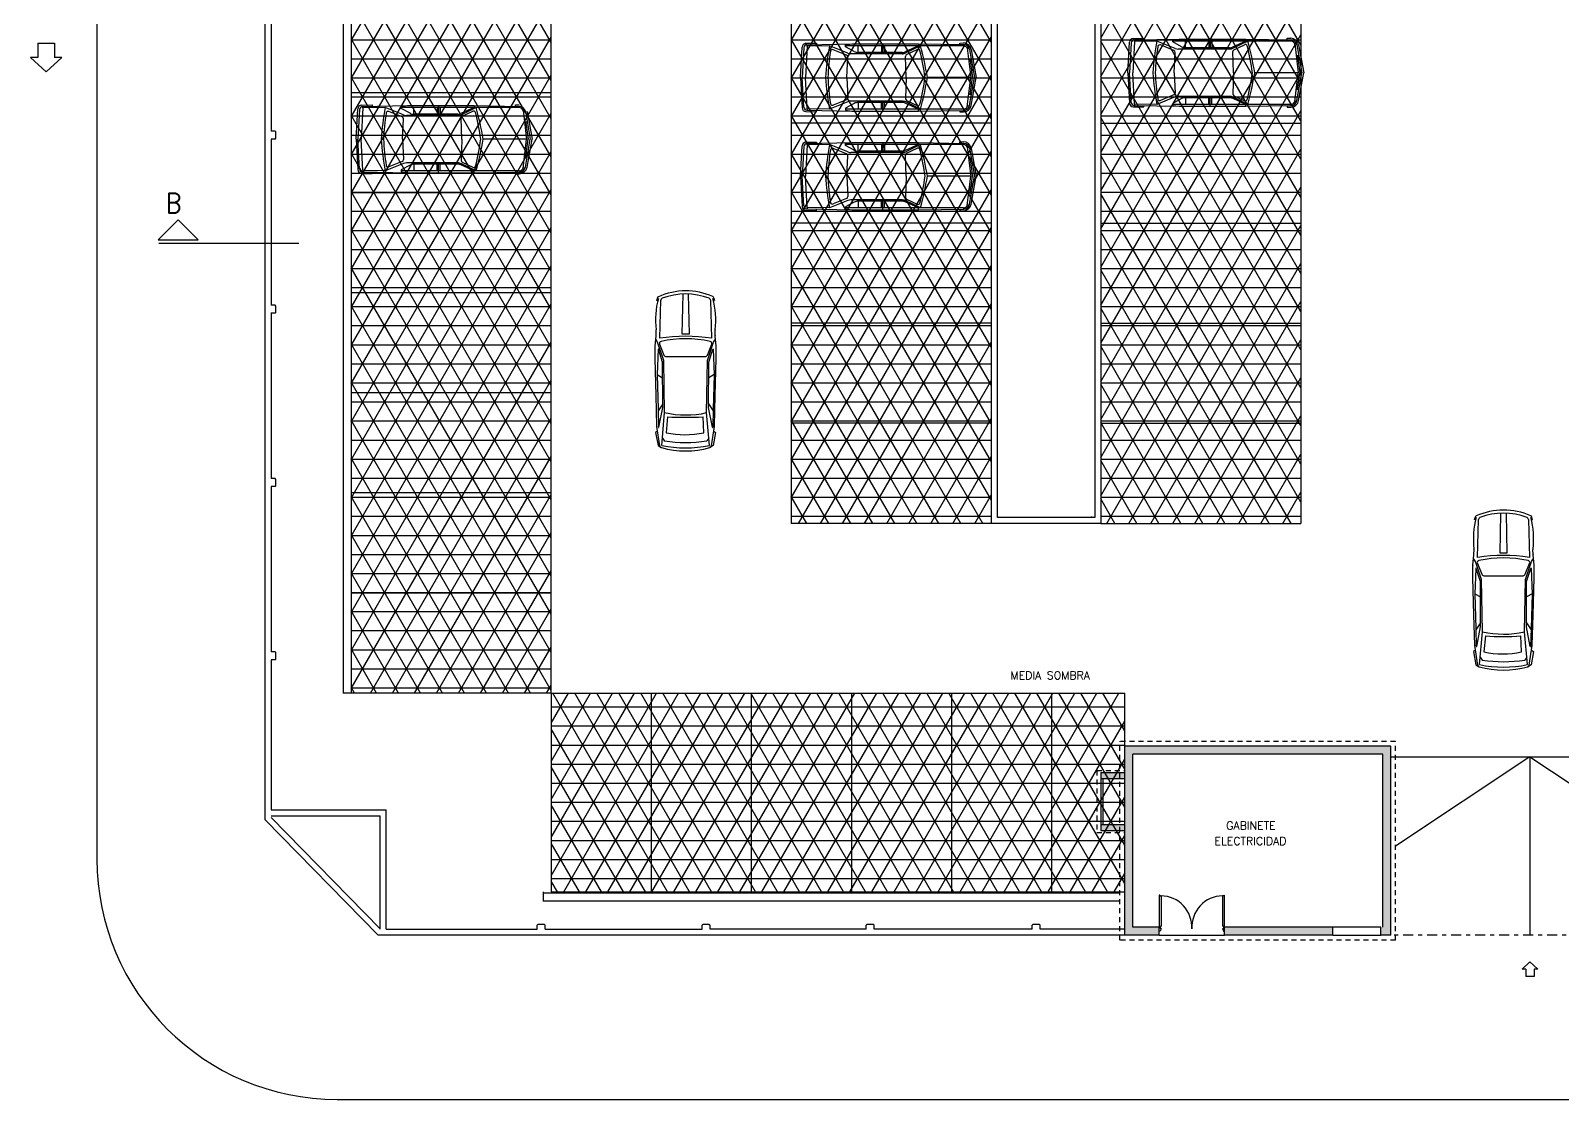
# Model space of a CAD drawing. Header units: metres. Extents: x 95 to 486, y 2972 to 3465.
# Drawn here: x 129.87 to 168.15, y 2973.53 to 3000.23 of the extents above; entities that cross this region are included whole.
import ezdxf

# ---------------------------------------------------------------- set-up
doc = ezdxf.new("R2010")
doc.units = ezdxf.units.M
doc.linetypes.add('DASHDOT2', pattern=[0.5, 0.25, -0.125, 0, -0.125])
doc.linetypes.add('HIDDEN2', pattern=[0.1875, 0.125, -0.0625])
for name, color, linetype in [('0_LINEAS-MEDIANERAS', 1, 'DASHDOT2'), ('0_MUROS', 7, 'Continuous'), ('0_PUERTAS-VENTANAS', 3, 'Continuous'), ('A_MEDIASOMBRA', 5, 'Continuous'), ('C_COTAS', 5, 'Continuous'), ('E_EQUIPAMIENTO', 1, 'Continuous'), ('T_TEXTOS', 3, 'Continuous')]:
    doc.layers.add(name, color=color, linetype=linetype)
doc.styles.add('ROMANS', font='romans.shx', dxfattribs={"width": 0.8, "height": 0.15})
pattern_1 = [(0, (-301.4973, 2481.84258), (0, 0.47625), []), (60, (-301.4973, 2481.84258), (-0.4124446, 0.238125), []), (120, (-301.4973, 2481.84258), (-0.4124446, -0.238125), [])]

msp = doc.modelspace()

# ---------------------------------------------------------------- hatches: boundary and pattern name
at = {"layer": '0_MUROS'}
h = msp.add_hatch(color=256, dxfattribs=at)
h.paths.add_polyline_path([(157.4124, 2982.1493), (163.6624, 2982.1493), (163.6624, 2977.8293), (163.6124, 2977.8293), (163.6124, 2977.6293), (163.8624, 2977.6293), (163.8624, 2982.3493), (157.2124, 2982.3493), (157.2124, 2978.7117), (157.2124, 2977.6293), (158.0724, 2977.6293), (158.0724, 2977.8293), (157.4124, 2977.8293)])
h.paths.add_polyline_path([(162.4124, 2977.8293), (159.7024, 2977.8293), (159.7024, 2977.6293), (162.4124, 2977.6293)], flags=16)
h = msp.add_hatch(color=256, dxfattribs=at)
h.paths.add_polyline_path([(157.0924, 2981.6993), (156.6124, 2981.6993), (156.6124, 2981.5493), (157.0924, 2981.5493)])
h.paths.add_polyline_path([(157.2124, 2981.6993), (157.0924, 2981.6993), (157.0924, 2981.5493), (157.2124, 2981.5493)])
h.paths.add_polyline_path([(157.2124, 2980.3993), (157.0924, 2980.3993), (157.0924, 2980.2493), (157.2124, 2980.2493)])
h.paths.add_polyline_path([(157.0924, 2980.3993), (156.6124, 2980.3993), (156.6124, 2980.2493), (157.0924, 2980.2493)])
at = {"layer": 'A_MEDIASOMBRA'}
h = msp.add_hatch(dxfattribs=at)
h.set_pattern_fill('NET3', color=256, scale=0.15, style=0)
h.set_pattern_definition(pattern_1)
h.paths.add_polyline_path([(153.8824, 3017.9193), (148.8824, 3017.9193), (148.8824, 2987.9193), (153.8824, 2987.9193)])
h.paths.add_polyline_path([(156.6127, 2987.9193), (161.6127, 2987.9193), (161.6127, 3017.9193), (156.6127, 3017.9193)])
h = msp.add_hatch(dxfattribs=at)
h.set_pattern_fill('NET3', color=256, scale=0.15, style=0)
h.set_pattern_definition(pattern_1)
edge = h.paths.add_edge_path()
edge.add_line((142.8824, 3016.1793), (137.8824, 3016.1793))
edge.add_line((137.8824, 3017.6093), (137.8824, 2983.6793))
edge.add_line((142.8824, 2983.6793), (142.8824, 3016.1793))
edge.add_line((142.8824, 2983.6793), (137.6824, 2983.6793))
h = msp.add_hatch(dxfattribs=at)
h.set_pattern_fill('NET3', color=256, scale=0.15, style=0)
h.set_pattern_definition(pattern_1)
h.paths.add_polyline_path([(142.8824, 2983.6793), (142.8824, 2978.7117), (157.2124, 2978.7117), (157.2124, 2983.6793)])

# ---------------------------------------------------------------- linework, layer by layer
at = {"color": 3}
for p, q in [((130.0546, 2999.9192), (130.4746, 2999.9192)), ((130.0546, 2999.9192), (130.0546, 2999.5592)), ((130.4746, 2999.9192), (130.4746, 2999.5592)), ((130.2646, 2999.1992), (129.8746, 2999.5592)), ((130.0546, 2999.5592), (129.8746, 2999.5592)), ((130.2646, 2999.1992), (130.6546, 2999.5592)), ((130.6546, 2999.5592), (130.4746, 2999.5592))]:
    msp.add_line(p, q, dxfattribs=at)
at = {"layer": '0_LINEAS-MEDIANERAS'}
msp.add_line((171.0224, 2977.6293), (163.8624, 2977.6293), dxfattribs=at)
at = {"layer": '0_MUROS', "color": 3}
for p, q in [((153.8824, 2987.9193), (153.8824, 3017.9193)), ((156.6127, 3017.9193), (156.6127, 2987.9193)), ((154.0317, 2988.0693), (154.0331, 3017.7693)), ((156.4628, 3017.7693), (156.4628, 2988.0693)), ((154.0517, 2988.0693), (154.0316, 2988.0893)), ((156.4628, 2988.0693), (154.0317, 2988.0693)), ((156.3919, 2988.0693), (156.4119, 2988.0893)), ((156.6127, 2987.9193), (153.8824, 2987.9193)), ((163.8624, 2982.0893), (170.8124, 2982.0893)), ((167.3374, 2982.0893), (163.9824, 2979.8577)), ((167.3374, 2982.0893), (170.8124, 2979.7779)), ((167.3374, 2982.0893), (167.3374, 2977.6293)), ((167.3374, 2976.9627), (167.1424, 2976.7827)), ((167.3374, 2976.9627), (167.5324, 2976.7827)), ((167.2324, 2976.7827), (167.1424, 2976.7827)), ((167.2324, 2976.7827), (167.2324, 2976.6027)), ((167.4424, 2976.6027), (167.2324, 2976.6027)), ((167.5324, 2976.7827), (167.4424, 2976.7827)), ((167.4424, 2976.7827), (167.4424, 2976.6027))]:
    msp.add_line(p, q, dxfattribs=at)
at = {"layer": '0_MUROS', "color": 1}
for p, q in [((135.7324, 2980.5093), (135.7324, 3017.6093)), ((135.8824, 3001.8493), (135.8824, 2997.7193)), ((137.8824, 2998.6793), (137.8824, 2983.6793)), ((142.8824, 2998.6793), (137.8824, 2998.6793)), ((135.9824, 2997.7193), (135.8824, 2997.7193)), ((136.0024, 2997.6993), (135.9824, 2997.7193)), ((136.0024, 2997.5393), (136.0024, 2997.6993)), ((153.8824, 2997.9193), (148.8824, 2997.9193)), ((156.6127, 2997.9193), (161.6127, 2997.9193)), ((135.9824, 2997.5193), (135.8824, 2997.5193)), ((135.8824, 2997.5193), (135.8824, 2993.3693)), ((135.9824, 2997.5193), (136.0024, 2997.5393)), ((142.8824, 2996.1793), (137.8824, 2996.1793)), ((153.8824, 2995.4193), (148.8824, 2995.4193)), ((156.6127, 2995.4193), (161.6127, 2995.4193)), ((142.8824, 2993.6793), (137.8824, 2993.6793)), ((142.5824, 2993.6793), (137.8824, 2993.6793)), ((135.9824, 2993.3693), (135.8824, 2993.3693)), ((135.9824, 2993.3693), (135.8824, 2993.3693)), ((135.8824, 2993.1893), (135.8824, 2989.0393)), ((135.8824, 2993.1693), (135.8824, 2989.0393)), ((135.9824, 2993.1693), (135.8824, 2993.1693)), ((136.0024, 2993.3493), (135.9824, 2993.3693)), ((136.0024, 2993.3493), (135.9824, 2993.3693)), ((135.9824, 2993.1693), (136.0024, 2993.1893)), ((136.0024, 2993.1893), (136.0024, 2993.3493)), ((153.8824, 2992.9193), (148.8824, 2992.9193)), ((156.6127, 2992.9193), (161.6127, 2992.9193)), ((142.8824, 2991.1793), (137.8824, 2991.1793)), ((153.8824, 2990.4193), (148.8824, 2990.4193)), ((156.6127, 2990.4193), (161.6127, 2990.4193)), ((135.9824, 2989.0393), (135.8824, 2989.0393)), ((135.8824, 2988.8393), (135.8824, 2984.7093)), ((135.9824, 2988.8393), (135.8824, 2988.8393)), ((136.0024, 2989.0193), (135.9824, 2989.0393)), ((135.9824, 2988.8393), (136.0024, 2988.8593)), ((136.0024, 2988.8593), (136.0024, 2989.0193)), ((142.8824, 2988.6793), (137.8824, 2988.6793)), ((153.8824, 2987.9193), (148.8824, 2987.9193)), ((156.6127, 2987.9193), (161.6127, 2987.9193)), ((142.8824, 2986.1793), (137.8824, 2986.1793)), ((135.9824, 2984.7093), (135.8824, 2984.7093)), ((136.0024, 2984.6893), (135.9824, 2984.7093)), ((136.0024, 2984.5293), (136.0024, 2984.6893)), ((135.9824, 2984.5093), (135.8824, 2984.5093)), ((135.8824, 2984.5093), (135.8824, 2980.7593)), ((135.9824, 2984.5093), (136.0024, 2984.5293)), ((145.3824, 2983.6793), (145.3824, 2978.7117)), ((147.8824, 2983.6793), (147.8824, 2978.7117)), ((150.3824, 2983.6793), (150.3824, 2978.7117)), ((152.8824, 2983.6793), (152.8824, 2978.7117)), ((155.3824, 2983.6793), (155.3824, 2978.7117)), ((157.2124, 2982.3493), (157.2124, 2983.6793)), ((135.7324, 2980.5093), (138.5624, 2977.6293)), ((135.8824, 2980.7593), (138.7624, 2980.7593)), ((135.8824, 2980.6093), (138.6124, 2980.6093)), ((135.8824, 2980.5706), (138.6124, 2977.7924)), ((138.6124, 2977.7793), (138.6124, 2980.6093)), ((138.7624, 2977.7793), (138.7624, 2980.7593)), ((138.7624, 2977.7793), (142.5324, 2977.7793)), ((142.5524, 2977.8993), (142.5324, 2977.8793)), ((142.5324, 2977.7793), (142.5324, 2977.8793)), ((142.7124, 2977.8993), (142.5524, 2977.8993)), ((142.7124, 2977.8993), (142.7324, 2977.8793)), ((142.7324, 2977.7793), (142.7324, 2977.8793)), ((142.7324, 2977.7793), (146.6524, 2977.7793)), ((146.6724, 2977.8993), (146.6524, 2977.8793)), ((146.6524, 2977.7793), (146.6524, 2977.8793)), ((146.8324, 2977.8993), (146.6724, 2977.8993)), ((146.8324, 2977.8993), (146.8524, 2977.8793)), ((146.8524, 2977.7793), (146.8524, 2977.8793)), ((150.7524, 2977.7793), (146.8524, 2977.7793)), ((150.7724, 2977.8993), (150.7524, 2977.8793)), ((150.7524, 2977.7793), (150.7524, 2977.8793)), ((150.9324, 2977.8993), (150.7724, 2977.8993)), ((150.9524, 2977.8793), (150.9324, 2977.8993)), ((150.9524, 2977.7793), (150.9524, 2977.8793)), ((154.9024, 2977.7793), (150.9524, 2977.7793)), ((154.9224, 2977.8993), (154.9024, 2977.8793)), ((154.9024, 2977.7793), (154.9024, 2977.8793)), ((155.0824, 2977.8993), (154.9224, 2977.8993)), ((155.1024, 2977.8793), (155.0824, 2977.8993)), ((155.1024, 2977.7793), (155.1024, 2977.8793)), ((157.2124, 2977.7793), (155.1024, 2977.7793)), ((157.2124, 2977.6293), (138.5624, 2977.6293))]:
    msp.add_line(p, q, dxfattribs=at)
at = {"layer": '0_MUROS', "color": 2}
for p, q in [((137.6824, 3017.6093), (137.6824, 2983.6793)), ((137.8824, 3017.6093), (137.8824, 2983.6793)), ((157.2124, 2982.3493), (157.2124, 2983.6793)), ((156.6124, 2981.5493), (156.6124, 2980.3993)), ((156.6124, 2981.5493), (156.6124, 2980.3993)), ((156.6624, 2981.5493), (156.6624, 2980.3993)), ((156.6624, 2981.5493), (156.6624, 2980.3993)), ((142.6824, 2978.7117), (142.6824, 2978.4793)), ((157.0924, 2978.6793), (142.6824, 2978.6793)), ((157.0924, 2978.4793), (142.6824, 2978.4793))]:
    msp.add_line(p, q, dxfattribs=at)
at = {"layer": '0_MUROS', "color": 4}
for p, q in [((131.5324, 3016.6093), (131.5324, 2979.5293)), ((142.8824, 2983.6793), (137.6824, 2983.6793)), ((142.8824, 2983.6793), (142.8824, 2978.7117)), ((137.5324, 2973.5293), (233.9424, 2973.5293))]:
    msp.add_line(p, q, dxfattribs=at)
at = {"layer": '0_MUROS', "color": 253}
msp.add_line((157.2124, 2978.7117), (157.2124, 2983.6793), dxfattribs=at)
at = {"layer": '0_MUROS', "color": 2, "linetype": 'HIDDEN2'}
for p, q in [((163.9824, 2982.4693), (157.0924, 2982.4693)), ((157.0924, 2977.5093), (157.0924, 2982.4693)), ((163.9824, 2977.5093), (163.9824, 2982.4693)), ((156.5124, 2981.7493), (157.2124, 2981.7493)), ((156.5124, 2981.7493), (157.2124, 2981.7493)), ((156.5124, 2981.7493), (156.5124, 2980.1993)), ((156.5124, 2981.7493), (156.5124, 2980.1993)), ((156.5124, 2980.1993), (157.2124, 2980.1993)), ((156.5124, 2980.1993), (157.2124, 2980.1993)), ((163.9824, 2977.5093), (157.0924, 2977.5093))]:
    msp.add_line(p, q, dxfattribs=at)
at = {"layer": '0_MUROS'}
for p, q in [((163.8624, 2982.3493), (157.2124, 2982.3493)), ((157.2124, 2977.6293), (157.2124, 2982.3493)), ((163.8624, 2977.6293), (163.8624, 2982.3493)), ((163.6624, 2982.1493), (157.4124, 2982.1493)), ((157.4124, 2977.8293), (157.4124, 2982.1493)), ((163.6624, 2977.8293), (163.6624, 2982.1493)), ((156.6124, 2981.6993), (157.2124, 2981.6993)), ((156.6124, 2981.6993), (157.2124, 2981.6993)), ((156.6124, 2981.6993), (156.6124, 2981.5493)), ((156.6124, 2981.6993), (156.6124, 2981.5493)), ((156.6124, 2981.5493), (157.2124, 2981.5493)), ((156.6124, 2981.5493), (157.2124, 2981.5493)), ((156.6124, 2980.3993), (157.2124, 2980.3993)), ((156.6124, 2980.3993), (157.2124, 2980.3993)), ((156.6124, 2980.3993), (156.6124, 2980.2493)), ((156.6124, 2980.3993), (156.6124, 2980.2493)), ((156.6124, 2980.2493), (157.2124, 2980.2493)), ((156.6124, 2980.2493), (157.2124, 2980.2493)), ((158.0724, 2977.8293), (157.4124, 2977.8293)), ((158.0724, 2977.6293), (158.0724, 2977.8293)), ((162.4124, 2977.8293), (159.7024, 2977.8293)), ((159.7024, 2977.6293), (159.7024, 2977.8293)), ((163.6124, 2977.8293), (162.4124, 2977.8293)), ((162.4124, 2977.6293), (162.4124, 2977.8293)), ((163.6124, 2977.6293), (163.6124, 2977.8293)), ((158.0724, 2977.6293), (157.2124, 2977.6293)), ((158.0724, 2977.6293), (159.7024, 2977.6293)), ((162.4124, 2977.6293), (159.7024, 2977.6293)), ((162.4124, 2977.6293), (163.6124, 2977.6293)), ((163.8624, 2977.6293), (163.6124, 2977.6293))]:
    msp.add_line(p, q, dxfattribs=at)
at = {"layer": '0_MUROS', "color": 5}
msp.add_line((142.8824, 2978.7117), (157.2124, 2978.7117), dxfattribs=at)
at = {"layer": '0_MUROS', "color": 4}
msp.add_arc((137.5324, 2979.5293), 6, 180, 270, dxfattribs=at)
at = {"layer": '0_PUERTAS-VENTANAS'}
for p, q in [((158.0875, 2978.6312), (158.0762, 2978.6312)), ((158.0762, 2978.6312), (158.0762, 2977.8371)), ((158.0875, 2978.6159), (158.0875, 2978.6312)), ((158.0875, 2978.6159), (158.1236, 2978.6159)), ((158.1236, 2978.6159), (158.1236, 2977.8523)), ((159.6905, 2978.6159), (159.6544, 2978.6159)), ((159.6544, 2978.6159), (159.6544, 2977.8523)), ((159.6905, 2978.6312), (159.7018, 2978.6312)), ((159.6905, 2978.6159), (159.6905, 2978.6312)), ((159.7018, 2978.6312), (159.7018, 2977.8371)), ((158.0974, 2977.8293), (158.0724, 2977.8293)), ((158.0974, 2977.7293), (158.0724, 2977.7293)), ((158.0839, 2977.8366), (158.0739, 2977.8366)), ((158.0875, 2977.8523), (158.1236, 2977.8523)), ((158.0875, 2977.8523), (158.0875, 2977.8371)), ((158.0974, 2977.8293), (158.0974, 2977.7973)), ((158.1224, 2977.7973), (158.0974, 2977.7973)), ((158.1224, 2977.7973), (158.0974, 2977.7293)), ((159.6524, 2977.7973), (159.6774, 2977.7973)), ((159.6524, 2977.7973), (159.6774, 2977.7293)), ((159.6905, 2977.8523), (159.6544, 2977.8523)), ((159.6774, 2977.8293), (159.7024, 2977.8293)), ((159.6774, 2977.8293), (159.6774, 2977.7973)), ((159.6774, 2977.7293), (159.7024, 2977.7293)), ((159.6905, 2977.8523), (159.6905, 2977.8371)), ((159.6905, 2977.8371), (159.7018, 2977.8371))]:
    msp.add_line(p, q, dxfattribs=at)
for centre in [(158.0812, 2977.8329), (159.6935, 2977.8329)]:
    msp.add_circle(centre, 0.00367, dxfattribs=at)
for centre, start, end in [((158.0845, 2977.639), 88.87201, 89.82353), ((159.6935, 2977.639), 90.17647, 91.12799)]:
    msp.add_arc(centre, 0.9771, start, end, dxfattribs=at)
at = {"layer": '0_PUERTAS-VENTANAS', "color": 5}
for centre, start, end in [((158.1028, 2977.8288), 357.36889, 88.47925), ((159.6753, 2977.8288), 91.52075, 182.63111)]:
    msp.add_arc(centre, 0.7871, start, end, dxfattribs=at)
at = {"layer": 'A_MEDIASOMBRA'}
for p, q in [((148.8824, 3017.9193), (148.8824, 2987.9193)), ((161.6127, 3017.9193), (161.6127, 2987.9193)), ((142.8824, 2983.6793), (142.8824, 3016.1793)), ((142.8824, 2983.6793), (157.2124, 2983.6793))]:
    msp.add_line(p, q, dxfattribs=at)
at = {"layer": 'C_COTAS', "color": 5}
for p, q in [((133.5649, 2995.5009), (133.0649, 2995.0009)), ((133.5649, 2995.5009), (134.0649, 2995.0009)), ((133.0649, 2995.0009), (134.0649, 2995.0009)), ((133.0776, 2994.9205), (136.5776, 2994.9205))]:
    msp.add_line(p, q, dxfattribs=at)
at = {"layer": 'E_EQUIPAMIENTO', "color": 2}
for p, q in [((153.0896, 2999.9207), (153.1814, 2999.9213)), ((153.0896, 2999.8838), (153.0896, 2999.9207)), ((157.2899, 2999.179), (157.3323, 2999.9378)), ((157.3721, 2999.9207), (157.3299, 2999.179)), ((157.4553, 2999.9615), (157.4132, 2999.179)), ((157.4227, 3000.0319), (157.6916, 3000.0349)), ((157.451, 2999.9963), (158.5744, 3000.0186)), ((157.4553, 2999.9615), (157.4549, 2999.9963)), ((158.0171, 2999.9707), (157.4553, 2999.9615)), ((157.6916, 3000.0349), (157.6916, 3000.0015)), ((158.4765, 2999.7853), (158.0171, 2999.9707)), ((158.4166, 2999.9946), (158.5744, 3000.0186)), ((158.4166, 2999.9467), (158.4166, 2999.9946)), ((161.3636, 2999.9707), (158.4166, 2999.9707)), ((158.6355, 2999.8272), (158.4166, 2999.9467)), ((158.5744, 3000.0186), (160.2386, 3000.0186)), ((158.7313, 2999.8027), (158.7313, 2999.9707)), ((159.3116, 2999.9707), (159.3116, 2999.8027)), ((159.3515, 3000.0186), (159.3515, 2999.8027)), ((159.3915, 2999.9707), (159.3915, 2999.8027)), ((160.2386, 2999.9707), (159.9087, 2999.8189)), ((160.2864, 2999.9707), (159.9206, 2999.7912)), ((160.2386, 3000.0186), (161.3726, 3000.0013)), ((160.2386, 3000.0186), (160.2386, 2999.9707)), ((161.2693, 3000.0397), (161.3612, 3000.0404)), ((161.2693, 3000.0029), (161.2693, 3000.0397)), ((161.3636, 2999.9707), (161.3641, 3000.0014)), ((149.1102, 2999.0599), (149.1526, 2999.8188)), ((149.1924, 2999.8017), (149.1501, 2999.0599)), ((149.2756, 2999.8425), (149.2335, 2999.0599)), ((149.243, 2999.9128), (149.5119, 2999.9159)), ((149.2713, 2999.8772), (150.3947, 2999.8996)), ((149.2756, 2999.8425), (149.2752, 2999.8773)), ((149.8373, 2999.8516), (149.2756, 2999.8425)), ((149.5119, 2999.9159), (149.5119, 2999.8825)), ((150.2968, 2999.6662), (149.8373, 2999.8516)), ((150.2602, 2999.617), (149.928, 2999.7524)), ((150.2369, 2999.8756), (150.3947, 2999.8996)), ((150.2369, 2999.8276), (150.2369, 2999.8756)), ((153.1839, 2999.8516), (150.2369, 2999.8516)), ((150.4558, 2999.7081), (150.2369, 2999.8276)), ((150.2688, 2999.0599), (150.2913, 2999.5685)), ((151.6528, 2999.6517), (150.3716, 2999.6517)), ((150.3947, 2999.8996), (152.0588, 2999.8996)), ((150.5516, 2999.6837), (150.5516, 2999.8516)), ((151.6501, 2999.6837), (150.5516, 2999.6837)), ((151.1319, 2999.8516), (151.1319, 2999.6837)), ((151.1718, 2999.8996), (151.1718, 2999.6837)), ((151.2118, 2999.8516), (151.2118, 2999.6837)), ((152.0588, 2999.8516), (151.729, 2999.6999)), ((151.7551, 2999.0599), (151.7326, 2999.5867)), ((152.1067, 2999.8516), (151.7409, 2999.6721)), ((151.7609, 2999.634), (152.0244, 2999.7601)), ((152.0588, 2999.8996), (152.0588, 2999.8516)), ((152.0588, 2999.8996), (153.1929, 2999.8822)), ((153.1839, 2999.8516), (153.1844, 2999.8824)), ((153.2799, 2999.7907), (153.3693, 2999.0599)), ((153.334, 2999.7796), (153.2812, 2999.7796)), ((153.3378, 2999.7583), (153.4609, 2999.0599)), ((153.3796, 2999.7568), (153.5051, 2999.0599)), ((158.4399, 2999.7361), (158.1078, 2999.8715)), ((158.4486, 2999.179), (158.471, 2999.6876)), ((159.8325, 2999.7707), (158.5513, 2999.7707)), ((159.8298, 2999.8027), (158.7313, 2999.8027)), ((159.9348, 2999.179), (159.9123, 2999.7058)), ((159.9407, 2999.753), (160.2041, 2999.8791)), ((161.4596, 2999.9097), (161.549, 2999.179)), ((161.5137, 2999.8987), (161.4609, 2999.8987)), ((161.5659, 2999.6028), (161.4971, 2999.6028)), ((161.5175, 2999.8773), (161.6406, 2999.179)), ((161.5329, 2999.6009), (161.5917, 2999.179)), ((161.5594, 2999.8758), (161.6848, 2999.179)), ((153.3862, 2999.4838), (153.3174, 2999.4838)), ((153.3532, 2999.4819), (153.412, 2999.0599)), ((157.2899, 2999.179), (157.3323, 2998.4201)), ((157.3721, 2998.4372), (157.3299, 2999.179)), ((157.4553, 2998.3964), (157.4132, 2999.179)), ((158.4486, 2999.179), (158.471, 2998.6704)), ((159.9348, 2999.179), (159.9123, 2998.6522)), ((161.549, 2999.179), (160.4611, 2999.179)), ((161.4596, 2998.4482), (161.549, 2999.179)), ((161.5175, 2998.4806), (161.6406, 2999.179)), ((161.5329, 2998.757), (161.5917, 2999.179)), ((161.5594, 2998.4821), (161.6848, 2999.179)), ((149.1102, 2999.0599), (149.1526, 2998.3011)), ((149.1924, 2998.3182), (149.1501, 2999.0599)), ((149.2756, 2998.2774), (149.2335, 2999.0599)), ((150.2688, 2999.0599), (150.2913, 2998.5514)), ((151.7551, 2999.0599), (151.7326, 2998.5332)), ((153.3693, 2999.0599), (152.2813, 2999.0599)), ((153.2799, 2998.3292), (153.3693, 2999.0599)), ((153.3378, 2998.3616), (153.4609, 2999.0599)), ((153.3532, 2998.638), (153.412, 2999.0599)), ((153.3796, 2998.3631), (153.5051, 2999.0599)), ((150.2968, 2998.4537), (149.8373, 2998.2683)), ((150.2602, 2998.5029), (149.928, 2998.3674)), ((150.4558, 2998.4118), (150.2369, 2998.2923)), ((151.6528, 2998.4682), (150.3716, 2998.4682)), ((151.6501, 2998.4362), (150.5516, 2998.4362)), ((150.5516, 2998.4362), (150.5516, 2998.2683)), ((151.1319, 2998.2683), (151.1319, 2998.4362)), ((151.1718, 2998.2203), (151.1718, 2998.4362)), ((151.2118, 2998.2683), (151.2118, 2998.4362)), ((152.0588, 2998.2683), (151.729, 2998.42)), ((152.1067, 2998.2683), (151.7409, 2998.4477)), ((151.7609, 2998.4859), (152.0244, 2998.3598)), ((153.3862, 2998.6361), (153.3174, 2998.6361)), ((157.4553, 2998.3964), (157.4549, 2998.3617)), ((158.0171, 2998.3873), (157.4553, 2998.3964)), ((158.4765, 2998.5727), (158.0171, 2998.3873)), ((158.4399, 2998.6219), (158.1078, 2998.4865)), ((158.6355, 2998.5308), (158.4166, 2998.4113)), ((158.4166, 2998.4113), (158.4166, 2998.3633)), ((159.8325, 2998.5872), (158.5513, 2998.5872)), ((159.8298, 2998.5552), (158.7313, 2998.5552)), ((158.7313, 2998.5552), (158.7313, 2998.3873)), ((159.3116, 2998.3873), (159.3116, 2998.5552)), ((159.3515, 2998.3393), (159.3515, 2998.5552)), ((159.3915, 2998.3873), (159.3915, 2998.5552)), ((160.2386, 2998.3873), (159.9087, 2998.5391)), ((160.2864, 2998.3873), (159.9206, 2998.5668)), ((159.9407, 2998.605), (160.2041, 2998.4789)), ((161.5137, 2998.4593), (161.4609, 2998.4593)), ((161.5659, 2998.7552), (161.4971, 2998.7552)), ((138.0084, 2997.5161), (138.0508, 2998.275)), ((138.0906, 2998.2579), (138.0484, 2997.5161)), ((138.1738, 2998.2987), (138.1317, 2997.5161)), ((138.1412, 2998.369), (138.4101, 2998.3721)), ((138.1695, 2998.3334), (139.2929, 2998.3558)), ((138.1738, 2998.2987), (138.1734, 2998.3334)), ((138.7356, 2998.3078), (138.1738, 2998.2987)), ((138.4101, 2998.3721), (138.4101, 2998.3386)), ((139.195, 2998.1224), (138.7356, 2998.3078)), ((139.1584, 2998.0732), (138.8263, 2998.2086)), ((139.1351, 2998.3318), (139.2929, 2998.3558)), ((139.1351, 2998.2838), (139.1351, 2998.3318)), ((142.0821, 2998.3078), (139.1351, 2998.3078)), ((139.354, 2998.1643), (139.1351, 2998.2838)), ((139.1671, 2997.5161), (139.1895, 2998.0247)), ((140.551, 2998.1079), (139.2698, 2998.1079)), ((139.2929, 2998.3558), (140.9571, 2998.3558)), ((139.4498, 2998.1399), (139.4498, 2998.3078)), ((140.5483, 2998.1399), (139.4498, 2998.1399)), ((140.0301, 2998.3078), (140.0301, 2998.1399)), ((140.07, 2998.3558), (140.07, 2998.1399)), ((140.11, 2998.3078), (140.11, 2998.1399)), ((140.9571, 2998.3078), (140.6272, 2998.1561)), ((140.6533, 2997.5161), (140.6308, 2998.0429)), ((141.0049, 2998.3078), (140.6391, 2998.1283)), ((140.6592, 2998.0901), (140.9226, 2998.2163)), ((140.9571, 2998.3558), (142.0911, 2998.3384)), ((140.9571, 2998.3558), (140.9571, 2998.3078)), ((141.9878, 2998.3769), (142.0796, 2998.3775)), ((141.9878, 2998.34), (141.9878, 2998.3769)), ((142.0821, 2998.3078), (142.0826, 2998.3385)), ((142.1781, 2998.2469), (142.2675, 2997.5161)), ((142.2322, 2998.2358), (142.1794, 2998.2358)), ((142.236, 2998.2145), (142.3591, 2997.5161)), ((142.2779, 2998.213), (142.4033, 2997.5161)), ((149.243, 2998.2071), (149.5119, 2998.204)), ((149.2713, 2998.2427), (150.3947, 2998.2203)), ((149.2756, 2998.2774), (149.2752, 2998.2426)), ((149.8373, 2998.2683), (149.2756, 2998.2774)), ((149.5119, 2998.204), (149.5119, 2998.2374)), ((150.2369, 2998.2923), (150.2369, 2998.2443)), ((153.1839, 2998.2683), (150.2369, 2998.2683)), ((150.2369, 2998.2443), (150.3947, 2998.2203)), ((150.3947, 2998.2203), (152.0588, 2998.2203)), ((152.0588, 2998.2203), (152.0588, 2998.2683)), ((152.0588, 2998.2203), (153.1929, 2998.2377)), ((153.0896, 2998.2361), (153.0896, 2998.1992)), ((153.0896, 2998.1992), (153.1814, 2998.1986)), ((153.1839, 2998.2683), (153.1844, 2998.2375)), ((153.334, 2998.3402), (153.2812, 2998.3402)), ((157.4227, 2998.3261), (157.6916, 2998.323)), ((157.451, 2998.3617), (158.5744, 2998.3393)), ((157.6916, 2998.323), (157.6916, 2998.3565)), ((161.3636, 2998.3873), (158.4166, 2998.3873)), ((158.4166, 2998.3633), (158.5744, 2998.3393)), ((158.5744, 2998.3393), (160.2386, 2998.3393)), ((160.2386, 2998.3393), (160.2386, 2998.3873)), ((160.2386, 2998.3393), (161.3726, 2998.3567)), ((161.2693, 2998.3551), (161.2693, 2998.3182)), ((161.2693, 2998.3182), (161.3612, 2998.3176)), ((161.3636, 2998.3873), (161.3641, 2998.3566)), ((142.2844, 2997.9399), (142.2156, 2997.9399)), ((142.2514, 2997.9381), (142.3102, 2997.5161)), ((138.0084, 2997.5161), (138.0508, 2996.7573)), ((138.0906, 2996.7744), (138.0484, 2997.5161)), ((138.1738, 2996.7336), (138.1317, 2997.5161)), ((139.1671, 2997.5161), (139.1895, 2997.0075)), ((140.6533, 2997.5161), (140.6308, 2996.9893)), ((142.2675, 2997.5161), (141.1796, 2997.5161)), ((142.1781, 2996.7854), (142.2675, 2997.5161)), ((142.236, 2996.8178), (142.3591, 2997.5161)), ((142.2514, 2997.0942), (142.3102, 2997.5161)), ((142.2779, 2996.8193), (142.4033, 2997.5161)), ((149.1102, 2996.5916), (149.1526, 2997.3504)), ((149.1924, 2997.3333), (149.1501, 2996.5916)), ((149.2756, 2997.3741), (149.2335, 2996.5916)), ((149.243, 2997.4445), (149.5119, 2997.4475)), ((149.2713, 2997.4088), (150.3947, 2997.4312)), ((149.2756, 2997.3741), (149.2752, 2997.4089)), ((149.8373, 2997.3832), (149.2756, 2997.3741)), ((149.5119, 2997.4475), (149.5119, 2997.4141)), ((150.2968, 2997.1978), (149.8373, 2997.3832)), ((150.2602, 2997.1486), (149.928, 2997.2841)), ((150.2369, 2997.4072), (150.3947, 2997.4312)), ((150.2369, 2997.3592), (150.2369, 2997.4072)), ((153.1839, 2997.3832), (150.2369, 2997.3832)), ((150.4558, 2997.2398), (150.2369, 2997.3592)), ((150.3947, 2997.4312), (152.0588, 2997.4312)), ((150.5516, 2997.2153), (150.5516, 2997.3832)), ((151.1319, 2997.3832), (151.1319, 2997.2153)), ((151.1718, 2997.4312), (151.1718, 2997.2153)), ((151.2118, 2997.3832), (151.2118, 2997.2153)), ((152.0588, 2997.3832), (151.729, 2997.2315)), ((152.1067, 2997.3832), (151.7409, 2997.2038)), ((151.7609, 2997.1656), (152.0244, 2997.2917)), ((152.0588, 2997.4312), (152.0588, 2997.3832)), ((152.0588, 2997.4312), (153.1929, 2997.4138)), ((153.0896, 2997.4523), (153.1814, 2997.453)), ((153.0896, 2997.4154), (153.0896, 2997.4523)), ((153.1839, 2997.3832), (153.1844, 2997.414)), ((153.2799, 2997.3223), (153.3693, 2996.5916)), ((153.334, 2997.3113), (153.2812, 2997.3113)), ((153.3378, 2997.2899), (153.4609, 2996.5916)), ((153.3796, 2997.2884), (153.5051, 2996.5916)), ((139.195, 2996.9098), (138.7356, 2996.7244)), ((139.1584, 2996.959), (138.8263, 2996.8236)), ((139.354, 2996.8679), (139.1351, 2996.7484)), ((140.551, 2996.9244), (139.2698, 2996.9244)), ((139.4498, 2996.8924), (139.4498, 2996.7244)), ((140.5483, 2996.8924), (139.4498, 2996.8924)), ((140.0301, 2996.7244), (140.0301, 2996.8924)), ((140.07, 2996.6765), (140.07, 2996.8924)), ((140.11, 2996.7244), (140.11, 2996.8924)), ((140.9571, 2996.7244), (140.6272, 2996.8762)), ((141.0049, 2996.7244), (140.6391, 2996.9039)), ((140.6592, 2996.9421), (140.9226, 2996.816)), ((142.2844, 2997.0923), (142.2156, 2997.0923)), ((150.2688, 2996.5916), (150.2913, 2997.1001)), ((151.6528, 2997.1833), (150.3716, 2997.1833)), ((151.6501, 2997.2153), (150.5516, 2997.2153)), ((151.7551, 2996.5916), (151.7326, 2997.1183)), ((153.3862, 2997.0154), (153.3174, 2997.0154)), ((153.3532, 2997.0135), (153.412, 2996.5916)), ((138.1412, 2996.6632), (138.4101, 2996.6602)), ((138.1695, 2996.6988), (139.2929, 2996.6765)), ((138.1738, 2996.7336), (138.1734, 2996.6988)), ((138.7356, 2996.7244), (138.1738, 2996.7336)), ((138.4101, 2996.6602), (138.4101, 2996.6936)), ((139.1351, 2996.7484), (139.1351, 2996.7005)), ((142.0821, 2996.7244), (139.1351, 2996.7244)), ((139.1351, 2996.7005), (139.2929, 2996.6765)), ((139.2929, 2996.6765), (140.9571, 2996.6765)), ((140.9571, 2996.6765), (140.9571, 2996.7244)), ((140.9571, 2996.6765), (142.0911, 2996.6938)), ((141.9878, 2996.6923), (141.9878, 2996.6554)), ((141.9878, 2996.6554), (142.0796, 2996.6547)), ((142.0821, 2996.7244), (142.0826, 2996.6937)), ((142.2322, 2996.7964), (142.1794, 2996.7964)), ((149.1102, 2996.5916), (149.1526, 2995.8327)), ((149.1924, 2995.8498), (149.1501, 2996.5916)), ((149.2756, 2995.809), (149.2335, 2996.5916)), ((150.2688, 2996.5916), (150.2913, 2996.083)), ((151.7551, 2996.5916), (151.7326, 2996.0648)), ((153.3693, 2996.5916), (152.2813, 2996.5916)), ((153.2799, 2995.8608), (153.3693, 2996.5916)), ((153.3378, 2995.8932), (153.4609, 2996.5916)), ((153.3532, 2996.1696), (153.412, 2996.5916)), ((153.3796, 2995.8947), (153.5051, 2996.5916)), ((153.3862, 2996.1677), (153.3174, 2996.1677)), ((149.243, 2995.7387), (149.5119, 2995.7356)), ((149.2713, 2995.7743), (150.3947, 2995.7519)), ((149.2756, 2995.809), (149.2752, 2995.7742)), ((149.8373, 2995.7999), (149.2756, 2995.809)), ((149.5119, 2995.7356), (149.5119, 2995.769)), ((150.2968, 2995.9853), (149.8373, 2995.7999)), ((150.2602, 2996.0345), (149.928, 2995.8991)), ((150.4558, 2995.9434), (150.2369, 2995.8239)), ((150.2369, 2995.8239), (150.2369, 2995.7759)), ((153.1839, 2995.7999), (150.2369, 2995.7999)), ((150.2369, 2995.7759), (150.3947, 2995.7519)), ((151.6528, 2995.9998), (150.3716, 2995.9998)), ((150.3947, 2995.7519), (152.0588, 2995.7519)), ((151.6501, 2995.9678), (150.5516, 2995.9678)), ((150.5516, 2995.9678), (150.5516, 2995.7999)), ((151.1319, 2995.7999), (151.1319, 2995.9678)), ((151.1718, 2995.7519), (151.1718, 2995.9678)), ((151.2118, 2995.7999), (151.2118, 2995.9678)), ((152.0588, 2995.7999), (151.729, 2995.9516)), ((152.1067, 2995.7999), (151.7409, 2995.9794)), ((151.7609, 2996.0175), (152.0244, 2995.8914)), ((152.0588, 2995.7519), (152.0588, 2995.7999)), ((152.0588, 2995.7519), (153.1929, 2995.7693)), ((153.0896, 2995.7677), (153.0896, 2995.7308)), ((153.0896, 2995.7308), (153.1814, 2995.7302)), ((153.1839, 2995.7999), (153.1844, 2995.7691)), ((153.334, 2995.8719), (153.2812, 2995.8719)), ((145.5313, 2993.5461), (145.5126, 2993.476)), ((145.5933, 2992.5456), (145.6203, 2993.496)), ((146.1546, 2992.6478), (146.1777, 2993.6495)), ((146.3052, 2993.6495), (146.3283, 2992.6478)), ((146.8626, 2993.496), (146.8896, 2992.5456)), ((146.9703, 2993.476), (146.9501, 2993.5518)), ((145.5041, 2992.6141), (145.5045, 2992.7424)), ((146.3283, 2992.6478), (146.1546, 2992.6478)), ((146.9788, 2992.6141), (146.9784, 2992.7424)), ((145.4771, 2992.0368), (145.4771, 2992.3433)), ((145.4774, 2992.3486), (145.5039, 2992.609)), ((145.5425, 2992.446), (145.4948, 2992.5199)), ((145.5509, 2992.2697), (145.5275, 2991.6371)), ((145.6931, 2991.9893), (145.5425, 2992.446)), ((145.663, 2991.944), (145.5611, 2992.2711)), ((145.59, 2992.3952), (145.696, 2992.1259)), ((146.7869, 2992.1259), (146.8929, 2992.3952)), ((146.7898, 2991.9893), (146.9404, 2992.446)), ((146.8199, 2991.944), (146.9218, 2992.2711)), ((146.932, 2992.2697), (146.9554, 2991.6371)), ((146.9404, 2992.446), (146.9881, 2992.5199)), ((147.0055, 2992.3486), (146.979, 2992.609)), ((147.0058, 2992.0368), (147.0058, 2992.3433)), ((145.5041, 2991.1139), (145.4771, 2992.0353)), ((145.668, 2990.8124), (145.663, 2991.944)), ((145.7161, 2990.6858), (145.6931, 2991.9893)), ((145.7535, 2992.0867), (146.7294, 2992.0867)), ((146.7668, 2990.6858), (146.7898, 2991.9893)), ((146.8149, 2990.8124), (146.8199, 2991.944)), ((146.9788, 2991.1139), (147.0058, 2992.0353)), ((145.5275, 2991.6357), (145.6647, 2991.5593)), ((145.5275, 2991.6337), (145.5525, 2990.7714)), ((146.9555, 2991.6357), (146.8182, 2991.5593)), ((146.9554, 2991.6337), (146.9304, 2990.7714)), ((145.5221, 2990.3497), (145.5041, 2991.1136)), ((145.5525, 2990.7711), (145.5627, 2990.3205)), ((145.6676, 2990.908), (145.5534, 2990.7348)), ((145.5731, 2990.3197), (145.668, 2990.8124)), ((146.9098, 2990.3197), (146.8149, 2990.8124)), ((146.8153, 2990.908), (146.9296, 2990.7348)), ((146.9304, 2990.7711), (146.9202, 2990.3205)), ((146.9608, 2990.3497), (146.9788, 2991.1136)), ((145.6442, 2989.8669), (145.7161, 2990.6858)), ((145.7885, 2990.5825), (145.7526, 2990.1841)), ((146.6936, 2990.1841), (146.6756, 2990.5825)), ((146.8387, 2989.8669), (146.7668, 2990.6858)), ((145.5407, 2990.2233), (145.4913, 2990.1916)), ((145.4913, 2990.1916), (145.5528, 2989.8644)), ((145.5962, 2989.8537), (145.5226, 2990.3432)), ((145.6604, 2990.0506), (145.7105, 2989.9775)), ((146.8226, 2990.0506), (146.7731, 2989.9786)), ((146.8867, 2989.8537), (146.9603, 2990.3432)), ((146.9916, 2990.1916), (146.9301, 2989.8644)), ((146.9423, 2990.2233), (146.9916, 2990.1916)), ((145.5528, 2989.8644), (145.6341, 2989.811)), ((146.9301, 2989.8644), (146.8488, 2989.811)), ((165.9675, 2988.0705), (165.9488, 2988.0004)), ((166.5908, 2987.1722), (166.6139, 2988.1739)), ((166.7414, 2988.1739), (166.7645, 2987.1722)), ((167.4065, 2988.0004), (167.3863, 2988.0762)), ((166.0295, 2987.07), (166.0565, 2988.0203)), ((167.2988, 2988.0203), (167.3258, 2987.07)), ((165.9135, 2986.873), (165.9401, 2987.1334)), ((165.9787, 2986.9704), (165.931, 2987.0442)), ((165.9403, 2987.1385), (165.9407, 2987.2668)), ((166.1293, 2986.5137), (165.9787, 2986.9704)), ((166.0262, 2986.9196), (166.1322, 2986.6503)), ((166.7645, 2987.1722), (166.5908, 2987.1722)), ((167.2231, 2986.6503), (167.3291, 2986.9196)), ((167.226, 2986.5137), (167.3766, 2986.9704)), ((167.3766, 2986.9704), (167.4243, 2987.0442)), ((167.4149, 2987.1385), (167.4146, 2987.2668)), ((167.4417, 2986.873), (167.4152, 2987.1334)), ((165.9133, 2986.5612), (165.9133, 2986.8677)), ((165.9403, 2985.6383), (165.9133, 2986.5597)), ((165.9871, 2986.7941), (165.9637, 2986.1615)), ((166.0992, 2986.4684), (165.9973, 2986.7955)), ((166.1897, 2986.6111), (167.1656, 2986.6111)), ((167.2561, 2986.4684), (167.358, 2986.7955)), ((167.3682, 2986.7941), (167.3916, 2986.1615)), ((167.415, 2985.6383), (167.442, 2986.5597)), ((167.442, 2986.5612), (167.442, 2986.8677)), ((165.9636, 2986.1601), (166.1009, 2986.0837)), ((165.9637, 2986.1581), (165.9887, 2985.2958)), ((166.1042, 2985.3368), (166.0992, 2986.4684)), ((166.1522, 2985.2102), (166.1293, 2986.5137)), ((167.203, 2985.2102), (167.226, 2986.5137)), ((167.2511, 2985.3368), (167.2561, 2986.4684)), ((167.3916, 2986.1601), (167.2544, 2986.0837)), ((167.3916, 2986.1581), (167.3666, 2985.2958)), ((165.9583, 2984.8741), (165.9403, 2985.638)), ((166.1037, 2985.4324), (165.9895, 2985.2592)), ((167.2515, 2985.4324), (167.3657, 2985.2592)), ((167.397, 2984.8741), (167.415, 2985.638)), ((165.9887, 2985.2955), (165.9989, 2984.8449)), ((166.0093, 2984.8441), (166.1042, 2985.3368)), ((166.0804, 2984.3913), (166.1522, 2985.2102)), ((166.2246, 2985.1069), (166.1888, 2984.7085)), ((167.1298, 2984.7085), (167.1118, 2985.1069)), ((167.2749, 2984.3913), (167.203, 2985.2102)), ((167.346, 2984.8441), (167.2511, 2985.3368)), ((167.3666, 2985.2955), (167.3564, 2984.8449)), ((165.9768, 2984.7477), (165.9275, 2984.716)), ((165.9275, 2984.716), (165.9889, 2984.3887)), ((166.0324, 2984.3781), (165.9588, 2984.8676)), ((167.3229, 2984.3781), (167.3964, 2984.8676)), ((167.4278, 2984.716), (167.3663, 2984.3887)), ((167.3784, 2984.7477), (167.4278, 2984.716)), ((165.9889, 2984.3887), (166.0703, 2984.3354)), ((166.0965, 2984.575), (166.1467, 2984.5019)), ((167.2587, 2984.575), (167.2093, 2984.503)), ((167.3663, 2984.3887), (167.285, 2984.3354))]:
    msp.add_line(p, q, dxfattribs=at)
for centre, radius, start, end in [((153.1828, 2999.7213), 0.2, 10.2066, 90.39407), ((157.4322, 2999.9323), 0.1, 95.43875, 176.83922), ((157.452, 2999.9163), 0.08, 90.67554, 176.78088), ((164.399, 2998.7705), 6.4938, 169.34993, 176.39375), ((153.8384, 2998.1333), 6.7047, 8.97237, 15.90451), ((161.3625, 2999.8404), 0.2, 10.2066, 90.39407), ((161.3636, 2999.8707), 0.1, 6.97596, 90), ((161.3698, 2999.8513), 0.15, 10.00075, 89.12282), ((149.2524, 2999.8133), 0.1, 95.43875, 176.83922), ((149.2722, 2999.7972), 0.08, 90.67554, 176.78088), ((156.2193, 2998.6515), 6.4938, 169.34993, 176.39375), ((156.2701, 2998.7401), 6.4837, 171.32982, 177.17257), ((149.9092, 2999.7061), 0.05, 67.81889, 166.85119), ((150.2413, 2999.5707), 0.05, 357.47574, 67.81889), ((150.3716, 2999.8517), 0.2, 248.02478, 270), ((150.5516, 2999.8837), 0.2, 241.37178, 270), ((151.6501, 2999.8837), 0.2, 270, 293.21389), ((151.6528, 2999.8517), 0.2, 270, 296.13061), ((151.7825, 2999.5889), 0.05, 115.57641, 182.45223), ((152.046, 2999.715), 0.05, 16.19912, 115.57641), ((145.6295, 2998.1096), 6.6643, 8.19807, 14.06242), ((145.6587, 2998.0143), 6.7047, 8.97237, 15.90451), ((153.1839, 2999.7516), 0.1, 6.97596, 90), ((153.1901, 2999.7323), 0.15, 10.00075, 89.12282), ((164.4498, 2998.8592), 6.4837, 171.32982, 177.17257), ((158.0889, 2999.8252), 0.05, 67.81889, 166.85119), ((158.421, 2999.6898), 0.05, 357.47574, 67.81889), ((158.5513, 2999.9707), 0.2, 248.02478, 270), ((158.7313, 3000.0027), 0.2, 241.37178, 270), ((159.8298, 3000.0027), 0.2, 270, 293.21389), ((159.8325, 2999.9707), 0.2, 270, 296.13061), ((159.9622, 2999.7079), 0.05, 115.57641, 182.45223), ((160.2257, 2999.834), 0.05, 16.19912, 115.57641), ((153.8092, 2998.2287), 6.6643, 8.19807, 14.06242), ((164.399, 2999.5874), 6.4938, 183.60625, 190.65007), ((164.4498, 2999.4988), 6.4837, 182.82743, 188.67018), ((153.8092, 3000.1293), 6.6643, 345.93758, 351.80193), ((153.8384, 3000.2246), 6.7047, 344.09549, 351.02763), ((156.2193, 2999.4684), 6.4938, 183.60625, 190.65007), ((156.2701, 2999.3798), 6.4837, 182.82743, 188.67018), ((145.6295, 3000.0102), 6.6643, 345.93758, 351.80193), ((145.6587, 3000.1056), 6.7047, 344.09549, 351.02763), ((149.9092, 2998.4137), 0.05, 193.14881, 292.18111), ((150.2413, 2998.5492), 0.05, 292.18111, 2.52426), ((150.3716, 2998.2682), 0.2, 90, 111.97522), ((150.5516, 2998.2362), 0.2, 90, 118.62822), ((151.6501, 2998.2362), 0.2, 66.78611, 90), ((151.6528, 2998.2682), 0.2, 63.86939, 90), ((151.7825, 2998.531), 0.05, 177.54777, 244.42359), ((152.046, 2998.4049), 0.05, 244.42359, 343.80088), ((157.4322, 2998.4256), 0.1, 183.16078, 264.56125), ((157.452, 2998.4417), 0.08, 183.21912, 269.32446), ((158.0889, 2998.5328), 0.05, 193.14881, 292.18111), ((158.421, 2998.6682), 0.05, 292.18111, 2.52426), ((158.5513, 2998.3872), 0.2, 90, 111.97522), ((158.7313, 2998.3552), 0.2, 90, 118.62822), ((159.8298, 2998.3552), 0.2, 66.78611, 90), ((159.8325, 2998.3872), 0.2, 63.86939, 90), ((159.9622, 2998.6501), 0.05, 177.54777, 244.42359), ((160.2257, 2998.524), 0.05, 244.42359, 343.80088), ((161.3625, 2998.5176), 0.2, 269.60593, 349.7934), ((161.3636, 2998.4873), 0.1, 270, 353.02404), ((161.3698, 2998.5067), 0.15, 270.87718, 349.99925), ((138.1507, 2998.2695), 0.1, 95.43875, 176.83922), ((138.1705, 2998.2534), 0.08, 90.67554, 176.78088), ((145.1175, 2997.1077), 6.4938, 169.34993, 176.39375), ((145.1683, 2997.1963), 6.4837, 171.32982, 177.17257), ((138.8074, 2998.1623), 0.05, 67.81889, 166.85119), ((139.1395, 2998.0269), 0.05, 357.47574, 67.81889), ((139.2698, 2998.3079), 0.2, 248.02478, 270), ((139.4498, 2998.3399), 0.2, 241.37178, 270), ((140.5483, 2998.3399), 0.2, 270, 293.21389), ((140.551, 2998.3079), 0.2, 270, 296.13061), ((140.6807, 2998.045), 0.05, 115.57641, 182.45223), ((140.9442, 2998.1711), 0.05, 16.19912, 115.57641), ((134.5277, 2996.5658), 6.6643, 8.19807, 14.06242), ((134.5569, 2996.4705), 6.7047, 8.97237, 15.90451), ((142.0821, 2998.2078), 0.1, 6.97596, 90), ((142.0883, 2998.1884), 0.15, 10.00075, 89.12282), ((149.2524, 2998.3066), 0.1, 183.16078, 264.56125), ((149.2722, 2998.3227), 0.08, 183.21912, 269.32446), ((153.1828, 2998.3985), 0.2, 269.60593, 349.7934), ((153.1839, 2998.3683), 0.1, 270, 353.02404), ((153.1901, 2998.3876), 0.15, 270.87718, 349.99925), ((145.1175, 2997.9246), 6.4938, 183.60625, 190.65007), ((145.1683, 2997.8359), 6.4837, 182.82743, 188.67018), ((134.5277, 2998.4664), 6.6643, 345.93758, 351.80193), ((134.5569, 2998.5618), 6.7047, 344.09549, 351.02763), ((149.2524, 2997.3449), 0.1, 95.43875, 176.83922), ((149.2722, 2997.3288), 0.08, 90.67554, 176.78088), ((156.2193, 2996.1831), 6.4938, 169.34993, 176.39375), ((156.2701, 2996.2717), 6.4837, 171.32982, 177.17257), ((149.9092, 2997.2378), 0.05, 67.81889, 166.85119), ((150.5516, 2997.4153), 0.2, 241.37178, 270), ((152.046, 2997.2466), 0.05, 16.19912, 115.57641), ((145.6295, 2995.6413), 6.6643, 8.19807, 14.06242), ((145.6587, 2995.5459), 6.7047, 8.97237, 15.90451), ((153.1828, 2997.253), 0.2, 10.2066, 90.39407), ((153.1839, 2997.2832), 0.1, 6.97596, 90), ((153.1901, 2997.2639), 0.15, 10.00075, 89.12282), ((138.8074, 2996.8699), 0.05, 193.14881, 292.18111), ((139.1395, 2997.0053), 0.05, 292.18111, 2.52426), ((139.2698, 2996.7244), 0.2, 90, 111.97522), ((139.4498, 2996.6924), 0.2, 90, 118.62822), ((140.5483, 2996.6924), 0.2, 66.78611, 90), ((140.551, 2996.7244), 0.2, 63.86939, 90), ((140.6807, 2996.9872), 0.05, 177.54777, 244.42359), ((150.2413, 2997.1023), 0.05, 357.47574, 67.81889), ((150.3716, 2997.3833), 0.2, 248.02478, 270), ((151.6501, 2997.4153), 0.2, 270, 293.21389), ((151.6528, 2997.3833), 0.2, 270, 296.13061), ((151.7825, 2997.1205), 0.05, 115.57641, 182.45223), ((138.1507, 2996.7628), 0.1, 183.16078, 264.56125), ((138.1705, 2996.7788), 0.08, 183.21912, 269.32446), ((140.9442, 2996.8611), 0.05, 244.42359, 343.80088), ((142.081, 2996.8547), 0.2, 269.60593, 349.7934), ((142.0821, 2996.8244), 0.1, 270, 353.02404), ((142.0883, 2996.8438), 0.15, 270.87718, 349.99925), ((156.2193, 2997), 6.4938, 183.60625, 190.65007), ((156.2701, 2996.9114), 6.4837, 182.82743, 188.67018), ((145.6295, 2997.5419), 6.6643, 345.93758, 351.80193), ((145.6587, 2997.6372), 6.7047, 344.09549, 351.02763), ((149.2524, 2995.8382), 0.1, 183.16078, 264.56125), ((149.2722, 2995.8543), 0.08, 183.21912, 269.32446), ((149.9092, 2995.9454), 0.05, 193.14881, 292.18111), ((150.2413, 2996.0808), 0.05, 292.18111, 2.52426), ((150.3716, 2995.7998), 0.2, 90, 111.97522), ((150.5516, 2995.7678), 0.2, 90, 118.62822), ((151.6501, 2995.7678), 0.2, 66.78611, 90), ((151.6528, 2995.7998), 0.2, 63.86939, 90), ((151.7825, 2996.0626), 0.05, 177.54777, 244.42359), ((152.046, 2995.9365), 0.05, 244.42359, 343.80088), ((153.1828, 2995.9302), 0.2, 269.60593, 349.7934), ((153.1839, 2995.8999), 0.1, 270, 353.02404), ((153.1901, 2995.9193), 0.15, 270.87718, 349.99925), ((147.4583, 2993.0081), 1.9708, 164.33319, 187.34696), ((145.5818, 2993.5326), 0.0523, 114.42981, 165.06484), ((146.2471, 2992.0681), 1.6608, 66.06843, 114.42981), ((145.6726, 2993.4945), 0.0523, 110.71182, 178.37175), ((146.2415, 2991.9899), 1.6608, 69.28818, 110.71182), ((146.8103, 2993.4945), 0.0523, 1.62825, 69.28818), ((146.8996, 2993.5383), 0.0523, 14.93516, 66.06843), ((145.0246, 2993.0081), 1.9708, 352.65304, 15.66681), ((145.3999, 2992.7427), 0.1046, 359.83368, 7.34696), ((147.083, 2992.7427), 0.1046, 172.65304, 180.16632), ((145.5294, 2992.3433), 0.0523, 174.1884, 180), ((145.4519, 2992.6143), 0.0523, 354.1884, 359.83368), ((145.5561, 2992.2695), 0.00523, 17.30106, 177.88278), ((145.6386, 2992.4143), 0.0523, 102.50673, 201.48484), ((146.2415, 2988.0951), 4.4975, 81.71379, 98.28621), ((146.2415, 2989.6967), 2.8359, 77.49327, 102.50673), ((146.8443, 2992.4143), 0.0523, 338.51516, 77.49327), ((146.9268, 2992.2695), 0.00523, 2.11722, 162.69894), ((147.0311, 2992.6143), 0.0523, 180.16632, 185.8116), ((146.9535, 2992.3433), 0.0523, 360, 5.8116), ((145.5294, 2992.0368), 0.0523, 180, 181.67902), ((145.7535, 2992.1485), 0.0618, 201.48484, 270), ((146.7294, 2992.1485), 0.0618, 270, 338.51516), ((146.9535, 2992.0368), 0.0523, 358.32098, 0), ((145.5797, 2991.6352), 0.0523, 177.88278, 181.66382), ((146.9032, 2991.6352), 0.0523, 358.33618, 2.11722), ((145.4519, 2991.1124), 0.0523, 1.34551, 1.67902), ((145.5003, 2990.7699), 0.0523, 1.29422, 1.66382), ((146.9827, 2990.7699), 0.0523, 178.33618, 178.70578), ((147.031, 2991.1124), 0.0523, 178.32098, 178.65449), ((146.2481, 2992.9797), 2.3518, 256.92324, 282.74187), ((146.232, 2997.9425), 7.3733, 266.55095, 273.44905), ((145.5744, 2990.351), 0.0523, 181.34551, 188.54883), ((145.5679, 2990.3207), 0.00523, 181.29422, 349.09671), ((146.2381, 2993.6542), 3.7143, 261.8338, 278.2809), ((146.2231, 2992.3149), 2.1821, 257.54739, 282.45261), ((146.915, 2990.3207), 0.00523, 190.90329, 358.70578), ((146.9086, 2990.351), 0.0523, 351.45117, 358.65449), ((145.6479, 2989.8614), 0.0523, 188.54883, 254.66721), ((146.2415, 2992.0261), 2.2968, 254.66721, 285.33279), ((146.2415, 2992.7252), 2.9201, 258.19843, 281.80157), ((146.835, 2989.8614), 0.0523, 285.33279, 351.45117), ((167.8945, 2987.5325), 1.9708, 164.33319, 187.34696), ((166.018, 2988.057), 0.0523, 114.42981, 165.06484), ((166.6833, 2986.5925), 1.6608, 66.06843, 114.42981), ((166.1087, 2988.0189), 0.0523, 110.71182, 178.37175), ((166.6776, 2986.5143), 1.6608, 69.28818, 110.71182), ((167.2465, 2988.0189), 0.0523, 1.62825, 69.28818), ((167.3357, 2988.0627), 0.0523, 14.93516, 66.06843), ((165.4608, 2987.5325), 1.9708, 352.65304, 15.66681), ((165.8361, 2987.2671), 0.1046, 359.83368, 7.34696), ((165.888, 2987.1387), 0.0523, 354.1884, 359.83368), ((166.0748, 2986.9387), 0.0523, 102.50673, 201.48484), ((166.6776, 2982.6195), 4.4975, 81.71379, 98.28621), ((166.6776, 2984.2211), 2.8359, 77.49327, 102.50673), ((167.2804, 2986.9387), 0.0523, 338.51516, 77.49327), ((167.5191, 2987.2671), 0.1046, 172.65304, 180.16632), ((167.4672, 2987.1387), 0.0523, 180.16632, 185.8116), ((165.9656, 2986.8677), 0.0523, 174.1884, 180), ((165.9656, 2986.5612), 0.0523, 180, 181.67902), ((165.9923, 2986.7939), 0.00523, 17.30106, 177.88278), ((166.1897, 2986.6729), 0.0618, 201.48484, 270), ((167.1656, 2986.6729), 0.0618, 270, 338.51516), ((167.363, 2986.7939), 0.00523, 2.11722, 162.69894), ((167.3897, 2986.8677), 0.0523, 360, 5.8116), ((167.3897, 2986.5612), 0.0523, 358.32098, 0), ((166.0159, 2986.1596), 0.0523, 177.88278, 181.66382), ((167.3393, 2986.1596), 0.0523, 358.33618, 2.11722), ((165.888, 2985.6368), 0.0523, 1.34551, 1.67902), ((167.4672, 2985.6368), 0.0523, 178.32098, 178.65449), ((165.9364, 2985.2943), 0.0523, 1.29422, 1.66382), ((166.6843, 2987.5041), 2.3518, 256.92324, 282.74187), ((166.6682, 2992.4669), 7.3733, 266.55095, 273.44905), ((167.4188, 2985.2943), 0.0523, 178.33618, 178.70578), ((166.0105, 2984.8754), 0.0523, 181.34551, 188.54883), ((166.0041, 2984.8451), 0.00523, 181.29422, 349.09671), ((166.6593, 2986.8393), 2.1821, 257.54739, 282.45261), ((167.3511, 2984.8451), 0.00523, 190.90329, 358.70578), ((167.3447, 2984.8754), 0.0523, 351.45117, 358.65449), ((166.0841, 2984.3858), 0.0523, 188.54883, 254.66721), ((166.6776, 2986.5505), 2.2968, 254.66721, 285.33279), ((166.6776, 2987.2496), 2.9201, 258.19843, 281.80157), ((166.6743, 2988.1785), 3.7143, 261.8338, 278.2809), ((167.2712, 2984.3858), 0.0523, 285.33279, 351.45117)]:
    msp.add_arc(centre, radius, start, end, dxfattribs=at)

# ---------------------------------------------------------------- texts
at = {"layer": 'C_COTAS', "color": 5, "style": 'ROMANS', "width": 0.85}
msp.add_text('B', height=0.5, dxfattribs=at).set_placement((133.2541, 2995.6718))
at = {"layer": 'T_TEXTOS', "style": 'ROMANS'}
for s, p in [('MEDIA SOMBRA', (154.3569, 2984.0228)), ('GABINETE', (159.7502, 2980.2706)), ('ELECTRICIDAD', (159.4551, 2979.8837))]:
    msp.add_text(s, height=0.2, dxfattribs=at).set_placement(p)

doc.saveas('drawing.dxf')
